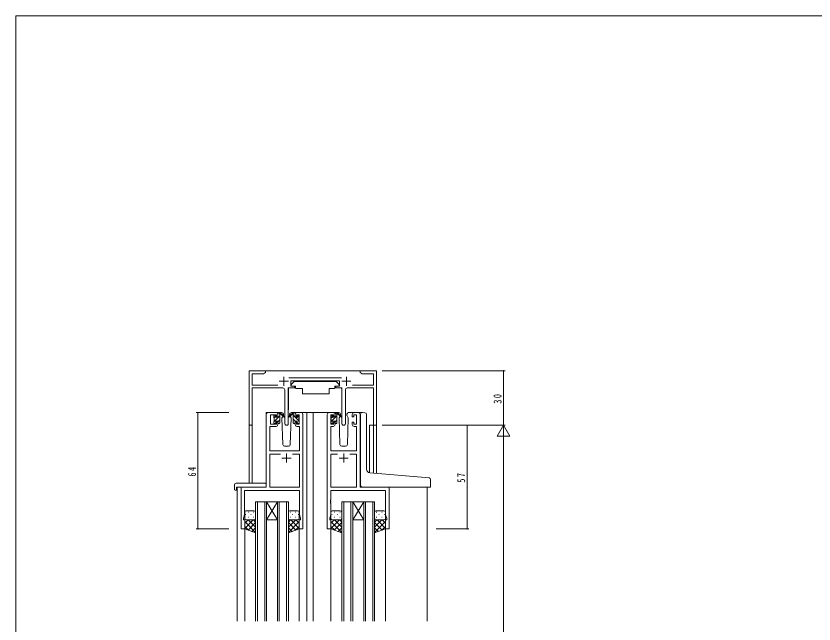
# Model space of a CAD drawing. Units: millimetres, scale not verified. Extents: x -567 to 567, y -403 to 403.
# Drawn here: x -562.7 to -124.2, y 64.8 to 399 of the extents above; entities that cross this region are included whole.
import ezdxf

# ---------------------------------------------------------------- set-up
doc = ezdxf.new("R2010")
doc.units = ezdxf.units.MM
doc.header["$LTSCALE"] = 2
for name, color, linetype, lineweight in [('0-1_YKK_ZWAK', 7, 'Continuous', 18), ('0-3_YKK_11', 7, 'Continuous', 18), ('0-4_YKK_12', 2, 'Continuous', 18), ('0-5_YKK_13', 4, 'Continuous', 18), ('0-6_YKK_D', 6, 'Continuous', 18)]:
    doc.layers.add(name, color=color, linetype=linetype, lineweight=lineweight)
doc.styles.add('ＭＳ ゴシック', font='')
doc.styles.get('ＭＳ ゴシック').set_extended_font_data('MS Gothic')

msp = doc.modelspace()

# ---------------------------------------------------------------- linework, layer by layer
at = {"layer": '0-1_YKK_ZWAK'}
for p in [(-562.726, -350.982), (537.274, 399.018)]:
    msp.add_line(p, (-562.726, 399.018), dxfattribs=at)
at = {"layer": '0-3_YKK_11'}
for p, q in [((-425.538, 204.018), (-434.538, 204.018)), ((-434.538, 204.018), (-434.538, 174.833)), ((-364.538, 204.018), (-368.08, 204.018)), ((-364.538, 174.018), (-364.538, 204.018)), ((-418.038, 198.218), (-413.038, 198.218)), ((-415.538, 200.718), (-415.538, 195.718)), ((-383.836, 200.148), (-412.846, 200.148)), ((-411.738, 198.518), (-384.938, 198.518)), ((-383.638, 198.218), (-378.638, 198.218)), ((-381.138, 200.718), (-381.138, 195.718)), ((-418.889, 196.148), (-432.908, 196.148)), ((-432.908, 194.518), (-415.988, 194.518)), ((-432.908, 174.833), (-432.908, 194.518)), ((-414.988, 193.518), (-414.988, 174.968)), ((-413.088, 174.968), (-413.088, 194.518)), ((-383.588, 194.518), (-383.588, 174.968)), ((-381.688, 174.968), (-381.688, 193.518)), ((-380.688, 194.518), (-366.168, 194.518)), ((-366.168, 196.148), (-377.788, 196.148)), ((-366.168, 194.518), (-366.168, 174.018)), ((-425.238, 140.018), (-425.238, 180.018)), ((-424.238, 181.018), (-419.738, 181.018)), ((-422.838, 179.818), (-422.838, 174.618)), ((-419.538, 179.818), (-422.838, 179.818)), ((-408.338, 181.018), (-406.038, 181.018)), ((-405.038, 180.018), (-405.038, 117.018)), ((-391.638, 117.018), (-391.638, 180.018)), ((-390.638, 181.018), (-388.338, 181.018)), ((-387.338, 180.018), (-387.338, 178.718)), ((-375.638, 179.818), (-377.138, 179.818)), ((-376.938, 181.018), (-374.638, 181.018)), ((-375.638, 174.618), (-375.638, 179.818)), ((-373.638, 180.018), (-373.638, 140.018)), ((-387.338, 178.718), (-388.138, 178.718)), ((-388.138, 175.718), (-387.338, 175.718)), ((-387.338, 175.718), (-387.338, 174.418)), ((-423.308, 173.418), (-423.308, 160.018)), ((-419.738, 173.418), (-423.308, 173.418)), ((-422.838, 174.618), (-419.538, 174.618)), ((-406.968, 173.418), (-408.338, 173.418)), ((-406.968, 160.018), (-406.968, 173.418)), ((-388.338, 173.418), (-389.708, 173.418)), ((-377.138, 174.618), (-375.638, 174.618)), ((-375.568, 173.418), (-376.938, 173.418)), ((-375.568, 160.018), (-375.568, 173.418)), ((-366.168, 174.018), (-364.538, 174.018)), ((-423.308, 160.018), (-406.968, 160.018)), ((-423.308, 158.088), (-417.389, 158.088)), ((-423.308, 140.018), (-423.308, 158.088)), ((-414.038, 158.518), (-414.038, 153.518)), ((-410.688, 158.088), (-406.968, 158.088)), ((-410.688, 158.088), (-406.968, 158.088)), ((-406.968, 158.088), (-406.968, 140.018)), ((-389.708, 158.088), (-385.989, 158.088)), ((-389.708, 140.018), (-389.708, 158.088)), ((-382.638, 158.518), (-382.638, 153.518)), ((-379.288, 158.088), (-375.568, 158.088)), ((-379.288, 158.088), (-375.568, 158.088)), ((-375.568, 158.088), (-375.568, 140.018)), ((-416.538, 156.018), (-411.538, 156.018)), ((-385.138, 156.018), (-380.138, 156.018)), ((-439.038, 140.018), (-425.238, 140.018)), ((-439.038, 117.018), (-439.038, 140.018)), ((-406.968, 138.088), (-437.108, 138.088)), ((-437.108, 138.088), (-437.108, 124.749)), ((-406.968, 140.018), (-423.308, 140.018)), ((-375.568, 140.018), (-389.708, 140.018)), ((-359.568, 138.088), (-389.708, 138.088)), ((-373.638, 140.018), (-357.638, 140.018)), ((-359.568, 124.749), (-359.568, 138.088)), ((-357.638, 140.018), (-357.638, 117.018)), ((-406.968, 124.749), (-406.968, 131.059)), ((-389.708, 131.059), (-389.708, 124.749))]:
    msp.add_line(p, q, dxfattribs=at)
for points in [[(-432.908, 196.148), (-432.908, 202.388), (-426.63, 202.388)], [(-426.63, 202.388), (-425.538, 203.018), (-425.538, 204.018)], [(-368.08, 204.018), (-368.264, 203.898), (-368.813, 203.898), (-368.997, 204.018), (-369.08, 204.018), (-369.264, 203.898), (-369.813, 203.898), (-369.997, 204.018), (-373.538, 204.018), (-373.538, 203.018), (-372.447, 202.388), (-366.168, 202.388), (-366.168, 196.148)], [(-413.088, 194.518), (-409.738, 194.518), (-409.738, 195.518), (-411.738, 195.518), (-411.738, 198.518)], [(-384.938, 198.518), (-384.938, 195.518), (-386.938, 195.518), (-386.938, 194.518), (-383.588, 194.518)], [(-418.738, 180.018), (-418.738, 178.718), (-419.538, 178.718), (-419.538, 179.818)], [(-409.338, 174.418), (-409.338, 175.718), (-408.538, 175.718), (-408.538, 174.618), (-407.038, 174.618), (-407.038, 179.818), (-408.538, 179.818), (-408.538, 178.718), (-409.338, 178.718), (-409.338, 180.018)], [(-388.138, 178.718), (-388.138, 179.818), (-389.638, 179.818), (-389.638, 174.618), (-388.138, 174.618), (-388.138, 175.718)], [(-377.138, 179.818), (-377.138, 178.718), (-377.938, 178.718), (-377.938, 180.018)], [(-419.538, 174.618), (-419.538, 175.718), (-418.738, 175.718), (-418.738, 174.418)], [(-377.938, 174.418), (-377.938, 175.718), (-377.138, 175.718), (-377.138, 174.618)], [(-389.708, 173.418), (-389.708, 160.018), (-375.568, 160.018)], [(-406.968, 131.059), (-406.848, 131.243), (-406.848, 131.793), (-406.968, 131.976), (-406.968, 132.059), (-406.848, 132.243), (-406.848, 132.793), (-406.968, 132.976), (-406.968, 138.088)], [(-389.708, 138.088), (-389.708, 132.976), (-389.828, 132.793), (-389.828, 132.243), (-389.708, 132.059), (-389.708, 131.976), (-389.828, 131.793), (-389.828, 131.243), (-389.708, 131.059)], [(-437.108, 124.749), (-437.738, 123.018), (-437.738, 122.018), (-437.038, 122.018), (-437.038, 117.018), (-439.038, 117.018)], [(-405.038, 117.018), (-407.038, 117.018), (-407.038, 122.018), (-406.338, 122.018), (-406.338, 123.018), (-406.968, 124.749)], [(-389.708, 124.749), (-390.338, 123.018), (-390.338, 122.018), (-389.638, 122.018), (-389.638, 117.018), (-391.638, 117.018)], [(-357.638, 117.018), (-359.638, 117.018), (-359.638, 122.018), (-358.938, 122.018), (-358.938, 123.018), (-359.568, 124.749)]]:
    msp.add_lwpolyline(points, dxfattribs=at)
for centre, radius, start, end in [((-415.988, 193.518), 1, 0.00001, 89.99999), ((-380.688, 193.518), 1, 90.00001, 179.99999), ((-424.238, 180.018), 1, 90.00001, 179.99999), ((-419.738, 180.018), 1, 0.00001, 89.99999), ((-408.338, 180.018), 1, 90.00001, 179.99999), ((-406.038, 180.018), 1, 0.00001, 89.99999), ((-390.638, 180.018), 1, 90.00001, 179.99999), ((-388.338, 180.018), 1, 0.00001, 89.99999), ((-376.938, 180.018), 1, 90.00001, 179.99999), ((-374.638, 180.018), 1, 0.00001, 89.99999), ((-433.723, 174.833), 0.815, 179.99999, 0.00001), ((-419.738, 174.418), 1, 270.00001, 359.99999), ((-414.038, 174.968), 0.95, 179.99999, 0.00001), ((-408.338, 174.418), 1, 180.00001, 269.99999), ((-388.338, 174.418), 1, 270.00001, 359.99999), ((-382.638, 174.968), 0.95, 179.99999, 0.00001), ((-376.938, 174.418), 1, 180.00001, 269.99999)]:
    msp.add_arc(centre, radius, start, end, dxfattribs=at)
at = {"layer": '0-4_YKK_12'}
for p, q in [((-426.038, 204.018), (-373.038, 204.018)), ((-422.038, 181.018), (-425.238, 181.018)), ((-425.238, 140.318), (-425.238, 181.018)), ((-407.188, 181.018), (-400.438, 181.018)), ((-402.838, 181.018), (-402.838, 66.268)), ((-400.438, 181.018), (-390.638, 181.018)), ((-399.338, 181.018), (-399.338, 66.268)), ((-374.638, 181.018), (-372.595, 181.018)), ((-434.538, 174.833), (-434.538, 142.205)), ((-432.908, 174.833), (-432.908, 142.205)), ((-364.538, 174.018), (-368.438, 174.018)), ((-368.438, 174.018), (-368.438, 147.97)), ((-366.168, 174.018), (-366.168, 147.759)), ((-364.538, 174.018), (-364.538, 147.616)), ((-438.738, 140.018), (-441.238, 140.018)), ((-441.238, 140.018), (-441.238, 66.268)), ((-357.938, 140.018), (-336.838, 140.018)), ((-336.838, 140.018), (-336.838, 66.268)), ((-425.038, 132.017), (-431.038, 132.017)), ((-431.038, 132.017), (-431.038, 66.268)), ((-430.038, 66.268), (-430.038, 132.017)), ((-426.038, 132.017), (-426.038, 66.268)), ((-425.038, 132.017), (-419.038, 132.017)), ((-425.038, 66.268), (-425.038, 132.017)), ((-419.038, 132.017), (-425.038, 122.017)), ((-425.038, 132.017), (-419.038, 122.017)), ((-413.038, 132.017), (-419.038, 132.017)), ((-419.038, 132.017), (-419.038, 66.268)), ((-418.038, 66.268), (-418.038, 132.017)), ((-414.038, 132.017), (-414.038, 66.268)), ((-413.038, 66.268), (-413.038, 132.017)), ((-377.638, 132.017), (-383.638, 132.017)), ((-383.638, 132.017), (-383.638, 66.268)), ((-382.638, 66.268), (-382.638, 132.017)), ((-378.638, 132.017), (-378.638, 66.268)), ((-377.638, 132.017), (-371.638, 132.017)), ((-377.638, 66.268), (-377.638, 132.017)), ((-371.638, 132.017), (-377.638, 122.017)), ((-377.638, 132.017), (-371.638, 122.017)), ((-365.638, 132.017), (-371.638, 132.017)), ((-371.638, 132.017), (-371.638, 66.268)), ((-370.638, 66.268), (-370.638, 132.017)), ((-366.638, 132.017), (-366.638, 66.268)), ((-365.638, 66.268), (-365.638, 132.017)), ((-425.038, 122.017), (-419.038, 122.017)), ((-377.638, 122.017), (-371.638, 122.017)), ((-437.038, 117.518), (-437.038, 66.268)), ((-407.038, 117.518), (-407.038, 66.268)), ((-389.638, 117.518), (-389.638, 66.268)), ((-359.638, 117.518), (-359.638, 66.268))]:
    msp.add_line(p, q, dxfattribs=at)
at = {"layer": '0-5_YKK_13'}
for p, q in [((-409.936, 198.118), (-386.736, 198.118)), ((-412.986, 194.218), (-412.986, 182.518)), ((-412.686, 194.518), (-409.048, 194.518)), ((-411.536, 195.518), (-409.136, 195.518)), ((-409.136, 195.518), (-409.136, 195.018)), ((-409.136, 195.018), (-408.995, 194.218)), ((-408.995, 194.218), (-405.336, 194.218)), ((-405.336, 194.218), (-405.336, 191.218)), ((-390.677, 194.218), (-390.677, 191.218)), ((-390.677, 194.218), (-387.677, 194.218)), ((-387.536, 195.018), (-387.677, 194.218)), ((-383.991, 194.517), (-387.629, 194.517)), ((-387.536, 195.518), (-387.536, 195.018)), ((-387.536, 195.518), (-385.136, 195.518)), ((-383.691, 194.217), (-383.692, 182.518)), ((-405.336, 191.218), (-390.677, 191.218)), ((-416.752, 181.018), (-419.738, 181.018)), ((-418.738, 180.43), (-418.151, 181.018)), ((-418.738, 178.618), (-418.738, 180.718)), ((-418.438, 181.018), (-417.648, 181.018)), ((-417.738, 180.518), (-417.738, 181.018)), ((-417.738, 175.318), (-417.738, 179.918)), ((-417.455, 180.947), (-415.272, 178.899)), ((-415.305, 178.555), (-417.445, 180.251)), ((-415.752, 180.053), (-415.734, 179.518)), ((-410.623, 180.947), (-412.805, 178.899)), ((-412.773, 178.555), (-410.633, 180.251)), ((-412.343, 179.518), (-412.325, 180.053)), ((-408.338, 181.018), (-411.325, 181.018)), ((-409.639, 181.018), (-410.43, 181.018)), ((-410.339, 180.518), (-410.339, 181.018)), ((-410.339, 175.318), (-410.339, 179.918)), ((-409.363, 180.835), (-409.521, 180.994)), ((-385.352, 181.018), (-388.338, 181.018)), ((-387.338, 180.399), (-386.72, 181.018)), ((-387.338, 178.618), (-387.338, 180.718)), ((-387.038, 181.018), (-386.248, 181.018)), ((-386.338, 180.518), (-386.338, 181.018)), ((-386.338, 175.318), (-386.338, 179.918)), ((-386.055, 180.947), (-383.872, 178.899)), ((-383.905, 178.555), (-386.045, 180.251)), ((-384.352, 180.053), (-384.334, 179.518)), ((-380.943, 179.518), (-380.925, 180.053)), ((-376.938, 181.018), (-379.925, 181.018)), ((-373.338, 148.386), (-373.338, 180.051)), ((-372.251, 181.047), (-371.038, 180.941)), ((-370.951, 180.933), (-371.038, 180.941)), ((-370.038, 149.93), (-370.038, 179.937)), ((-421.038, 178.318), (-421.038, 178.918)), ((-421.038, 175.318), (-421.038, 175.818)), ((-421.018, 175.905), (-420.926, 175.997)), ((-420.986, 178.183), (-419.938, 179.23)), ((-420.951, 179.13), (-420.451, 179.63)), ((-420.838, 176.085), (-417.738, 179.185)), ((-420.838, 176.018), (-420.838, 178.118)), ((-419.938, 179.418), (-419.938, 179.079)), ((-419.938, 176.218), (-418.738, 176.218)), ((-419.938, 176.218), (-419.938, 175.318)), ((-419.477, 178.618), (-418.738, 178.618)), ((-418.738, 175.94), (-417.738, 176.94)), ((-418.738, 176.218), (-418.738, 175.318)), ((-415.98, 179.09), (-416.581, 178.05)), ((-416.581, 178.05), (-416.072, 163.483)), ((-415.734, 179.518), (-415.803, 179.397)), ((-412.274, 179.398), (-412.343, 179.518)), ((-412.274, 179.398), (-412.343, 179.518)), ((-411.496, 178.05), (-412.097, 179.09)), ((-412.005, 163.483), (-411.496, 178.05)), ((-407.239, 176.466), (-410.339, 179.566)), ((-409.236, 176.218), (-410.339, 177.321)), ((-408.139, 176.218), (-409.339, 176.218)), ((-409.339, 176.218), (-409.339, 175.318)), ((-408.139, 179.418), (-408.139, 179.079)), ((-408.139, 176.218), (-408.139, 175.318)), ((-407.039, 178.511), (-408.098, 179.57)), ((-407.127, 179.13), (-407.627, 179.63)), ((-407.239, 176.018), (-407.239, 178.118)), ((-407.039, 178.318), (-407.039, 178.918)), ((-407.039, 175.318), (-407.039, 175.818)), ((-389.638, 178.318), (-389.638, 178.918)), ((-389.638, 175.318), (-389.638, 175.818)), ((-389.634, 175.858), (-389.479, 176.013)), ((-389.57, 178.167), (-388.538, 179.199)), ((-389.551, 179.13), (-389.051, 179.63)), ((-389.438, 176.054), (-386.338, 179.154)), ((-389.438, 176.018), (-389.438, 178.118)), ((-388.538, 179.418), (-388.538, 179.079)), ((-388.538, 176.218), (-388.538, 175.318)), ((-388.538, 176.218), (-387.338, 176.218)), ((-388.077, 178.618), (-387.338, 178.618)), ((-387.338, 175.909), (-386.338, 176.909)), ((-387.338, 176.218), (-387.338, 175.318)), ((-384.58, 179.09), (-385.181, 178.05)), ((-385.181, 178.05), (-384.672, 163.483)), ((-384.334, 179.518), (-384.403, 179.397)), ((-380.874, 179.398), (-380.943, 179.518)), ((-380.096, 178.05), (-380.943, 179.518)), ((-380.605, 163.483), (-380.096, 178.05)), ((-420.238, 175.018), (-420.738, 175.018)), ((-418.038, 175.018), (-418.438, 175.018)), ((-410.039, 175.018), (-409.639, 175.018)), ((-407.839, 175.018), (-407.339, 175.018)), ((-388.838, 175.018), (-389.338, 175.018)), ((-386.638, 175.018), (-387.038, 175.018)), ((-415.073, 162.518), (-413.004, 162.518)), ((-383.673, 162.518), (-381.604, 162.518)), ((-373.338, 141.018), (-373.338, 148.386)), ((-337.751, 145.272), (-368.213, 147.937)), ((-335.751, 145.097), (-337.751, 145.272)), ((-442.726, 141.205), (-442.726, 138.83)), ((-441.726, 142.205), (-425.738, 142.205)), ((-425.238, 141.205), (-425.238, 141.705)), ((-425.238, 140.518), (-425.238, 141.205)), ((-334.838, 140.318), (-334.838, 144.101)), ((-441.726, 138.326), (-441.538, 138.326)), ((-441.538, 139.718), (-441.538, 138.826)), ((-441.538, 138.326), (-441.538, 138.826)), ((-441.238, 140.018), (-425.738, 140.018)), ((-372.338, 140.018), (-337.838, 140.018)), ((-335.138, 140.018), (-337.838, 140.018)), ((-437.038, 126.018), (-437.038, 123.018)), ((-437.038, 117.018), (-437.038, 123.018)), ((-437.038, 123.016), (-437.038, 123.016)), ((-436.618, 124.938), (-436.418, 124.938)), ((-432.038, 127.018), (-436.038, 127.018)), ((-435.203, 126.353), (-435.003, 126.353)), ((-435.203, 123.523), (-435.003, 123.523)), ((-433.588, 124.938), (-433.388, 124.938)), ((-432.173, 126.353), (-431.973, 126.353)), ((-432.173, 123.523), (-431.973, 123.523)), ((-431.038, 123.018), (-431.038, 126.018)), ((-431.038, 123.018), (-431.038, 114.875)), ((-413.038, 123.018), (-413.038, 126.018)), ((-413.038, 123.018), (-413.038, 114.875)), ((-411.903, 126.353), (-412.103, 126.353)), ((-411.903, 123.523), (-412.103, 123.523)), ((-412.038, 127.018), (-408.038, 127.018)), ((-410.488, 124.938), (-410.688, 124.938)), ((-408.873, 126.353), (-409.073, 126.353)), ((-408.873, 123.523), (-409.073, 123.523)), ((-407.458, 124.938), (-407.658, 124.938)), ((-407.038, 126.018), (-407.038, 123.018)), ((-407.038, 117.018), (-407.038, 123.018)), ((-407.038, 123.016), (-407.038, 123.016)), ((-389.638, 126.018), (-389.638, 123.018)), ((-389.638, 117.018), (-389.638, 123.018)), ((-389.638, 123.016), (-389.638, 123.016)), ((-389.218, 124.938), (-389.018, 124.938)), ((-384.638, 127.018), (-388.638, 127.018)), ((-387.803, 126.353), (-387.603, 126.353)), ((-387.803, 123.523), (-387.603, 123.523)), ((-386.188, 124.938), (-385.988, 124.938)), ((-384.773, 126.353), (-384.573, 126.353)), ((-384.773, 123.523), (-384.573, 123.523)), ((-383.638, 123.018), (-383.638, 126.018)), ((-383.638, 123.018), (-383.638, 114.875)), ((-365.638, 123.018), (-365.638, 126.018)), ((-365.638, 123.018), (-365.638, 114.875)), ((-364.503, 126.353), (-364.703, 126.353)), ((-364.503, 123.523), (-364.703, 123.523)), ((-364.638, 127.018), (-360.638, 127.018)), ((-363.088, 124.938), (-363.288, 124.938)), ((-361.473, 126.353), (-361.673, 126.353)), ((-361.473, 123.523), (-361.673, 123.523)), ((-360.058, 124.938), (-360.258, 124.938)), ((-359.638, 126.018), (-359.638, 123.018)), ((-359.638, 117.018), (-359.638, 123.018)), ((-359.638, 123.016), (-359.638, 123.016)), ((-437.038, 120.187), (-435.208, 122.018)), ((-437.038, 117.359), (-432.38, 122.018)), ((-431.038, 115.17), (-437.038, 121.17)), ((-436.453, 122.108), (-436.418, 122.108)), ((-436.038, 122.018), (-432.038, 122.018)), ((-435.206, 116.363), (-431.038, 120.53)), ((-431.038, 117.998), (-435.058, 122.018)), ((-433.588, 122.108), (-433.388, 122.108)), ((-431.038, 120.827), (-432.229, 122.018)), ((-413.038, 120.827), (-411.848, 122.018)), ((-413.038, 117.998), (-409.019, 122.018)), ((-413.038, 115.17), (-407.038, 121.17)), ((-408.871, 116.363), (-413.038, 120.53)), ((-408.038, 122.018), (-412.038, 122.018)), ((-407.038, 117.359), (-411.697, 122.018)), ((-410.488, 122.108), (-410.688, 122.108)), ((-407.038, 120.187), (-408.869, 122.018)), ((-407.624, 122.108), (-407.658, 122.108)), ((-389.638, 120.187), (-387.808, 122.018)), ((-389.638, 117.359), (-384.98, 122.018)), ((-383.638, 115.17), (-389.638, 121.17)), ((-389.053, 122.108), (-389.018, 122.108)), ((-388.638, 122.018), (-384.638, 122.018)), ((-387.806, 116.363), (-383.638, 120.53)), ((-383.638, 117.998), (-387.658, 122.018)), ((-386.188, 122.108), (-385.988, 122.108)), ((-383.638, 120.827), (-384.829, 122.018)), ((-365.638, 117.998), (-361.619, 122.018)), ((-365.638, 120.827), (-364.448, 122.018)), ((-365.638, 115.17), (-359.638, 121.17)), ((-361.471, 116.363), (-365.638, 120.53)), ((-360.638, 122.018), (-364.638, 122.018)), ((-359.638, 117.359), (-364.297, 122.018)), ((-363.088, 122.108), (-363.288, 122.108)), ((-359.638, 120.187), (-361.469, 122.018)), ((-360.224, 122.108), (-360.258, 122.108)), ((-434.979, 116.282), (-437.038, 118.342)), ((-431.038, 114.875), (-437.038, 117.018)), ((-433.122, 115.619), (-431.038, 117.702)), ((-410.955, 115.619), (-413.038, 117.702)), ((-413.038, 114.875), (-407.038, 117.018)), ((-409.098, 116.282), (-407.038, 118.342)), ((-387.579, 116.282), (-389.638, 118.342)), ((-383.638, 114.875), (-389.638, 117.018)), ((-385.722, 115.619), (-383.638, 117.702)), ((-363.555, 115.619), (-365.638, 117.702)), ((-365.638, 114.875), (-359.638, 117.018)), ((-361.698, 116.282), (-359.638, 118.342))]:
    msp.add_line(p, q, dxfattribs=at)
for points in [[(-409.936, 198.118), (-411.536, 196.518), (-411.536, 195.518)], [(-386.736, 198.118), (-385.136, 196.518), (-385.136, 195.518)], [(-408.6, 178.618), (-409.339, 178.618), (-409.339, 180.718)]]:
    msp.add_lwpolyline(points, dxfattribs=at)
for centre, radius, start, end in [((-412.686, 194.218), 0.3, 90, 180), ((-383.991, 194.217), 0.3, 359.99647, 89.99647), ((-418.438, 180.718), 0.3, 90, 180), ((-417.738, 180.318), 0.2, 20.88332, 233.1301), ((-418.038, 179.918), 0.3, 0, 53.1301), ((-417.648, 180.718), 0.3, 49.89741, 90), ((-417.271, 180.496), 0.3, 200.88332, 234.62002), ((-416.752, 180.018), 1, 2, 90), ((-411.325, 180.018), 1, 90, 178), ((-410.806, 180.496), 0.3, 305.37998, 339.11668), ((-410.43, 180.718), 0.3, 90, 130.10259), ((-410.339, 180.318), 0.2, 306.8699, 159.11668), ((-410.039, 179.918), 0.3, 126.8699, 180), ((-409.639, 180.718), 0.3, 0, 90), ((-387.038, 180.718), 0.3, 90, 180), ((-386.338, 180.318), 0.2, 20.88332, 233.1301), ((-386.638, 179.918), 0.3, 0, 53.1301), ((-386.248, 180.718), 0.3, 49.89741, 90), ((-385.871, 180.496), 0.3, 200.88332, 234.62002), ((-385.352, 180.018), 1, 2, 90), ((-379.925, 180.018), 1, 90, 178), ((-372.338, 180.051), 1, 85, 180), ((-371.038, 179.937), 1, 0, 85), ((-420.738, 178.918), 0.3, 135, 180), ((-420.838, 178.318), 0.2, 180, 270), ((-420.838, 175.818), 0.2, 90, 180), ((-420.238, 179.418), 0.3, 0, 135), ((-419.938, 178.618), 0.25, 123.05573, 326.94427), ((-420.238, 179.079), 0.3, 303.05573, 0), ((-419.477, 178.318), 0.3, 90, 146.94427), ((-415.189, 178.718), 0.2, 234.62002, 114.62002), ((-412.888, 178.718), 0.2, 65.37998, 305.37998), ((-408.6, 178.318), 0.3, 33.05573, 90), ((-408.139, 178.618), 0.25, 213.05573, 56.94427), ((-407.839, 179.418), 0.3, 45, 180), ((-407.839, 179.079), 0.3, 180, 236.94427), ((-407.239, 178.318), 0.2, 270, 0), ((-407.239, 175.818), 0.2, 0, 90), ((-407.339, 178.918), 0.3, 0, 45), ((-389.338, 178.918), 0.3, 135, 180), ((-389.438, 178.318), 0.2, 180, 270), ((-389.438, 175.818), 0.2, 90, 180), ((-388.838, 179.418), 0.3, 0, 135), ((-388.538, 178.618), 0.25, 123.05573, 326.94427), ((-388.838, 179.079), 0.3, 303.05573, 0), ((-388.077, 178.318), 0.3, 90, 146.94427), ((-383.789, 178.718), 0.2, 234.62002, 114.62002), ((-420.738, 175.318), 0.3, 180, 270), ((-420.238, 175.318), 0.3, 270, 0), ((-418.438, 175.318), 0.3, 180, 270), ((-418.038, 175.318), 0.3, 270, 0), ((-410.039, 175.318), 0.3, 180, 270), ((-409.639, 175.318), 0.3, 270, 0), ((-407.839, 175.318), 0.3, 180, 270), ((-407.339, 175.318), 0.3, 270, 0), ((-389.338, 175.318), 0.3, 180, 270), ((-388.838, 175.318), 0.3, 270, 0), ((-387.038, 175.318), 0.3, 180, 270), ((-386.638, 175.318), 0.3, 270, 0), ((-415.073, 163.518), 1, 182, 270), ((-413.004, 163.518), 1, 270, 358), ((-383.673, 163.518), 1, 182, 270), ((-381.604, 163.518), 1, 270, 358), ((-368.038, 149.93), 2, 180, 265), ((-335.838, 144.101), 1, 0, 85), ((-441.726, 141.205), 1, 90.00506, 180), ((-425.738, 141.705), 0.5, 0, 90.0011), ((-425.738, 140.518), 0.5, 270, 0), ((-372.338, 141.018), 1, 180, 224.427), ((-442.262, 138.814), 0.462, 177.95347, 223.0495), ((-441.956, 139.456), 1.153, 236.12301, 281.50529), ((-441.238, 139.718), 0.3, 90, 180), ((-372.338, 141.018), 1, 224.427, 270), ((-335.138, 140.318), 0.3, 270, 0), ((-436.038, 126.018), 1, 90.0001, 180.0001), ((-436.038, 123.018), 1, 180.0001, 270.0001), ((-432.038, 126.018), 1, 0.0001, 90.0001), ((-432.038, 123.018), 1, 270.0001, 0.0001), ((-412.038, 126.018), 1, 89.9999, 179.9999), ((-412.038, 123.018), 1, 179.9999, 269.9999), ((-408.038, 126.018), 1, 359.9999, 89.9999), ((-408.038, 123.018), 1, 269.9999, 359.9999), ((-388.638, 126.018), 1, 90.0001, 180.0001), ((-388.638, 123.018), 1, 180.0001, 270.0001), ((-384.638, 126.018), 1, 0.0001, 90.0001), ((-384.638, 123.018), 1, 270.0001, 0.0001), ((-364.638, 126.018), 1, 89.9999, 179.9999), ((-364.638, 123.018), 1, 179.9999, 269.9999), ((-360.638, 126.018), 1, 359.9999, 89.9999), ((-360.638, 123.018), 1, 269.9999, 359.9999)]:
    msp.add_arc(centre, radius, start, end, dxfattribs=at)
at = {"layer": '0-6_YKK_D'}
for p, q in [((-361.538, 204.018), (-293.838, 204.018)), ((-294.838, 174.018), (-294.838, 204.018)), ((-445.726, 181.018), (-463.726, 181.018)), ((-462.726, 181.018), (-462.726, 117.018)), ((-361.538, 174.018), (-293.838, 174.018)), ((-361.538, 174.018), (-293.838, 174.018)), ((-331.838, 174.018), (-313.838, 174.018)), ((-314.838, 117.018), (-314.838, 174.018)), ((-294.838, 174.018), (-298.338, 167.955)), ((-294.838, 174.018), (-294.838, 161.893)), ((-294.838, 174.018), (-291.338, 167.955)), ((-298.338, 167.955), (-291.338, 167.955)), ((-294.838, 167.018), (-294.838, -218.982)), ((-445.726, 117.018), (-463.726, 117.018)), ((-331.838, 117.018), (-313.838, 117.018))]:
    msp.add_line(p, q, dxfattribs=at)
for centre, start, end in [((-294.838, 204.018), 90, 270), ((-294.838, 204.018), 270, 90), ((-462.726, 181.018), 90, 270), ((-462.726, 181.018), 270, 90), ((-314.838, 174.018), 90, 270), ((-314.838, 174.018), 270, 90), ((-462.726, 117.018), 90, 270), ((-462.726, 117.018), 270, 90), ((-314.838, 117.018), 90, 270), ((-314.838, 117.018), 270, 90)]:
    msp.add_arc(centre, 0.106, start, end, dxfattribs=at)

# ---------------------------------------------------------------- texts
at = {"layer": '0-6_YKK_D', "color": 7, "char_height": 4.399, "attachment_point": 7, "rotation": 90, "style": 'ＭＳ ゴシック'}
for s, insert in [('\\T1.37;\\W0.75;30', (-295.838, 185.887)), ('\\T1.37;\\W0.75;64', (-463.726, 145.838)), ('\\T1.37;\\W0.75;57', (-315.838, 142.472))]:
    msp.add_mtext(s, dxfattribs=dict(at, insert=insert))

doc.saveas('drawing.dxf')
